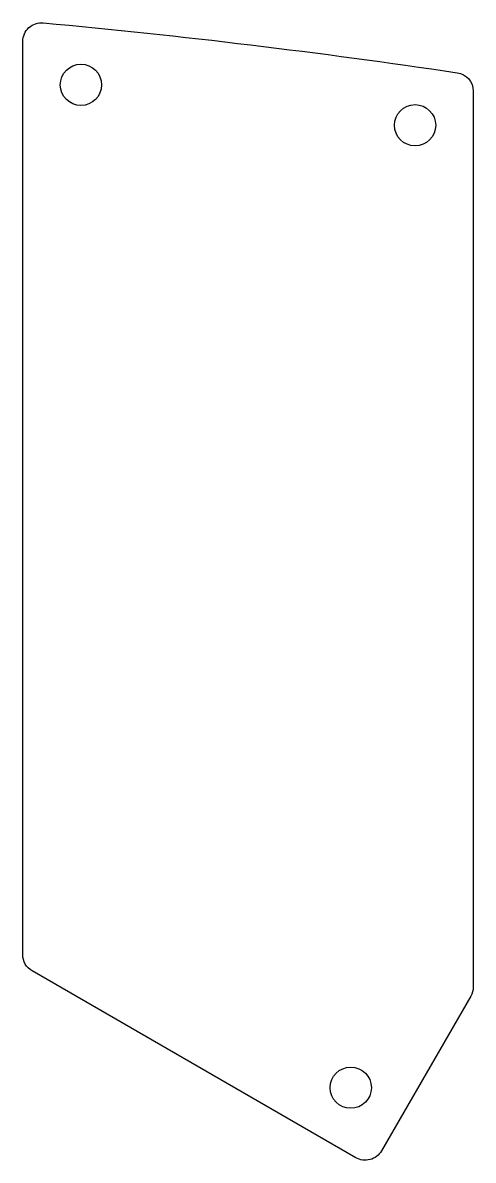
# Model space of a CAD drawing. Header units: millimetres. Extents: x 108 to 132, y -48.8 to 11.8.
import ezdxf

# ---------------------------------------------------------------- set-up
doc = ezdxf.new("R2010")
doc.units = ezdxf.units.MM
doc.layers.get('0').update_dxf_attribs({"linetype": 'CONTINUOUS'})

msp = doc.modelspace()

# ---------------------------------------------------------------- linework, layer by layer
msp.add_lwpolyline([(108, -37.893), (108, 10.79, -0.441526), (109.092, 11.786, -0.013809), (131.147, 9.128, -0.371621), (132, 8.139), (132, -39.609, -0.131652), (131.866, -40.109), (127.109, -48.348, -0.414214), (125.743, -48.714), (108.5, -38.759, -0.267949)], format="xyb", close=True)
for centre in [(111.1, 8.48), (128.9, 6.324), (125.474, -44.98)]:
    msp.add_circle(centre, 1.1)

doc.saveas('drawing.dxf')
